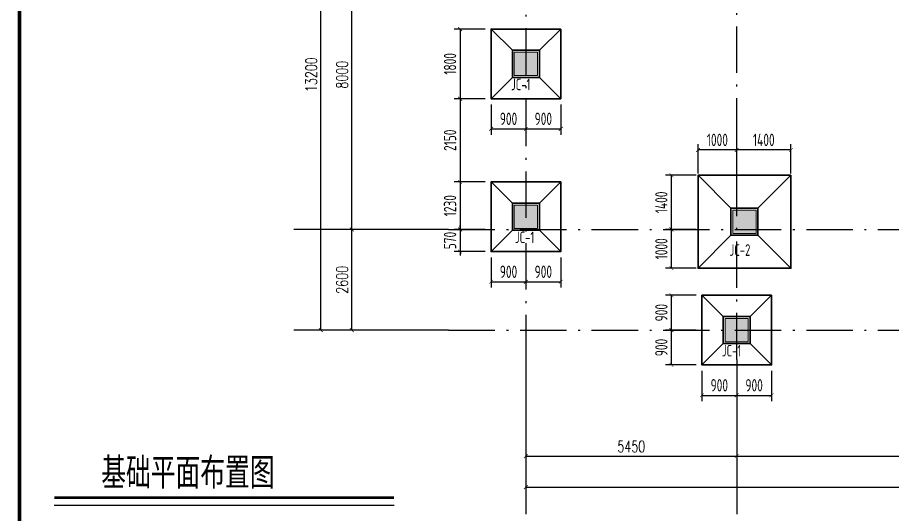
# Model space of a CAD drawing. Extents: x 169490 to 7584583, y -2399407 to 1374371.
# Drawn here: x 3666017 to 3688635, y 735398 to 748239 of the extents above; entities that cross this region are included whole.
import ezdxf
from ezdxf.enums import TextEntityAlignment as Align

# ---------------------------------------------------------------- set-up
doc = ezdxf.new("R2010")
doc.units = 0
doc.header["$LTSCALE"] = 100
doc.linetypes.add('D3轴线点划线', pattern=[18.5, 12, -3, 0.5, -3])
doc.layers.get('0').update_dxf_attribs({"linetype": 'CONTINUOUS'})
doc.layers.get('DEFPOINTS').update_dxf_attribs({"linetype": 'CONTINUOUS'})
for name, color, linetype in [('0P-标字', 7, 'CONTINUOUS'), ('AXIS', 3, 'CONTINUOUS'), ('C-AXIS(轴号)', 3, 'CONTINUOUS'), ('C-DOTE', 8, 'D3轴线点划线'), ('S-COLU-HATCH', 251, 'CONTINUOUS'), ('S-SLAB-DIM', 92, 'CONTINUOUS'), ('图框', 140, 'CONTINUOUS'), ('文字', 7, 'CONTINUOUS'), ('门编号', 6, 'CONTINUOUS')]:
    doc.layers.add(name, color=color, linetype=linetype)
doc.layers.add('S-COLU-LINE1', color=6, linetype='CONTINUOUS', lineweight=18)
doc.layers.add('独基', color=110, linetype='CONTINUOUS', lineweight=35)
doc.styles.add('_TCH_DIM_T3', font='SIMPLEX.shx', dxfattribs={"width": 0.705882, "bigfont": 'GBCBIG.shx'})
doc.styles.add('TSSD_Dimension', font='Tssdeng.shx', dxfattribs={"width": 0.7, "bigfont": 'tssdchn.shx'})
doc.styles.add('TSSD_REIN', font='tssdeng.shx', dxfattribs={"width": 0.7, "bigfont": 'hztxt.shx'})
doc.styles.add('X', font='tssdeng.shx', dxfattribs={"width": 0.7, "bigfont": 'hztxt.shx'})
doc.dimstyles.new('_TCH_ARCH&&100', dxfattribs={"dimtxt": 297.5, "dimasz": 100, "dimexe": 250, "dimexo": 300, "dimgap": 100, "dimtad": 1, "dimdec": 0, "dimzin": 0, "dimdsep": 46, "dimtxsty": '_TCH_DIM_T3', "dimblk": 'ARCHTICK', "dimcen": 0.09, "dimclrt": 7, "dimazin": 2, "dimtfac": 1, "dimtdec": 0, "dimtix": 1, "dimtmove": 2, "dimatfit": 3, "dimfxl": 1, "dimtolj": 1, "dimtzin": 0, "dimarcsym": 0})
doc.dimstyles.new('TSSD_100_100$0', dxfattribs={"dimtxt": 320, "dimasz": 100, "dimexe": 150, "dimexo": 150, "dimgap": 100, "dimtad": 1, "dimdec": 0, "dimzin": 0, "dimdsep": 46, "dimtxsty": 'TSSD_Dimension', "dimblk": 'ARCHTICK', "dimcen": 0, "dimclrt": 7, "dimadec": 1, "dimazin": 0, "dimtfac": 1, "dimtdec": 0, "dimtix": 1, "dimtmove": 2, "dimatfit": 3, "dimldrblk": '_TSDBK', "dimfxl": 1, "dimtolj": 1, "dimtzin": 0, "dimarcsym": 0})

# ---------------------------------------------------------------- blocks, each defined once
blk = doc.blocks.new('_ARCHTICK')
at = {"const_width": 0.15}
blk.add_lwpolyline([(-0.5, -0.5), (0.5, 0.5)], dxfattribs=at)
blk = doc.blocks.new('*D1211')
at = {"layer": 'DEFPOINTS', "color": 0, "ltscale": 10, "transparency": 16777216}
for p in [(3679159, 746141), (3680059, 746141), (3680059, 745362)]:
    blk.add_point(p, dxfattribs=at)
at = {"layer": 'S-SLAB-DIM', "color": 0, "lineweight": -2, "ltscale": 10, "transparency": 16777216}
for p, q in [((3679159, 745991), (3679159, 745212)), ((3680059, 745991), (3680059, 745212)), ((3679159, 745362), (3680059, 745362))]:
    blk.add_line(p, q, dxfattribs=at)
at = {"layer": 'S-SLAB-DIM', "color": 0, "lineweight": -2, "ltscale": 10, "transparency": 16777216, "xscale": 100, "yscale": 100, "zscale": 100, "rotation": 180}
blk.add_blockref('_ARCHTICK', (3679159, 745362), dxfattribs=at)
at = {"layer": 'S-SLAB-DIM', "color": 0, "lineweight": -2, "ltscale": 10, "transparency": 16777216, "xscale": 100, "yscale": 100, "zscale": 100}
blk.add_blockref('_ARCHTICK', (3680059, 745362), dxfattribs=at)
at = {"layer": 'S-SLAB-DIM', "color": 7, "ltscale": 10, "transparency": 16777216, "insert": (3679609, 745622), "char_height": 320, "attachment_point": 5, "style": 'TSSD_Dimension'}
blk.add_mtext('\\A1;900', dxfattribs=at)
blk = doc.blocks.new('_TSDBK')
blk.add_line((-1, 0), (0, 0))
at = {"const_width": 0.5}
blk.add_lwpolyline([(-0.7, -0.7), (0.7, 0.7)], dxfattribs=at)
blk = doc.blocks.new('*D1212')
at = {"layer": 'DEFPOINTS', "color": 0, "ltscale": 10, "transparency": 16777216}
for p in [(3679159, 742192), (3680059, 742192), (3680059, 741410)]:
    blk.add_point(p, dxfattribs=at)
at = {"layer": 'S-SLAB-DIM', "color": 0, "lineweight": -2, "ltscale": 10, "transparency": 16777216}
for p, q in [((3679159, 742042), (3679159, 741260)), ((3680059, 742042), (3680059, 741260)), ((3679159, 741410), (3680059, 741410))]:
    blk.add_line(p, q, dxfattribs=at)
at = {"layer": 'S-SLAB-DIM', "color": 0, "lineweight": -2, "ltscale": 10, "transparency": 16777216, "xscale": 100, "yscale": 100, "zscale": 100, "rotation": 180}
blk.add_blockref('_ARCHTICK', (3679159, 741410), dxfattribs=at)
at = {"layer": 'S-SLAB-DIM', "color": 0, "lineweight": -2, "ltscale": 10, "transparency": 16777216, "xscale": 100, "yscale": 100, "zscale": 100}
blk.add_blockref('_ARCHTICK', (3680059, 741410), dxfattribs=at)
at = {"layer": 'S-SLAB-DIM', "color": 7, "ltscale": 10, "transparency": 16777216, "insert": (3679609, 741670), "char_height": 320, "attachment_point": 5, "style": 'TSSD_Dimension'}
blk.add_mtext('\\A1;900', dxfattribs=at)
blk = doc.blocks.new('*D1213')
at = {"layer": 'DEFPOINTS', "color": 0, "ltscale": 10, "transparency": 16777216}
for p in [(3678259, 742192), (3679159, 742192), (3679159, 741410)]:
    blk.add_point(p, dxfattribs=at)
at = {"layer": 'S-SLAB-DIM', "color": 0, "lineweight": -2, "ltscale": 10, "transparency": 16777216}
for p, q in [((3678259, 742042), (3678259, 741260)), ((3679159, 742042), (3679159, 741260)), ((3678259, 741410), (3679159, 741410))]:
    blk.add_line(p, q, dxfattribs=at)
at = {"layer": 'S-SLAB-DIM', "color": 0, "lineweight": -2, "ltscale": 10, "transparency": 16777216, "xscale": 100, "yscale": 100, "zscale": 100, "rotation": 180}
blk.add_blockref('_ARCHTICK', (3678259, 741410), dxfattribs=at)
at = {"layer": 'S-SLAB-DIM', "color": 0, "lineweight": -2, "ltscale": 10, "transparency": 16777216, "xscale": 100, "yscale": 100, "zscale": 100}
blk.add_blockref('_ARCHTICK', (3679159, 741410), dxfattribs=at)
at = {"layer": 'S-SLAB-DIM', "color": 7, "ltscale": 10, "transparency": 16777216, "insert": (3678709, 741670), "char_height": 320, "attachment_point": 5, "style": 'TSSD_Dimension'}
blk.add_mtext('\\A1;900', dxfattribs=at)
blk = doc.blocks.new('*D1214')
at = {"layer": 'DEFPOINTS', "color": 0, "ltscale": 10, "transparency": 16777216}
for p in [(3678259, 746141), (3679159, 746141), (3679159, 745362)]:
    blk.add_point(p, dxfattribs=at)
at = {"layer": 'S-SLAB-DIM', "color": 0, "lineweight": -2, "ltscale": 10, "transparency": 16777216}
for p, q in [((3678259, 745991), (3678259, 745212)), ((3679159, 745991), (3679159, 745212)), ((3678259, 745362), (3679159, 745362))]:
    blk.add_line(p, q, dxfattribs=at)
at = {"layer": 'S-SLAB-DIM', "color": 0, "lineweight": -2, "ltscale": 10, "transparency": 16777216, "xscale": 100, "yscale": 100, "zscale": 100, "rotation": 180}
blk.add_blockref('_ARCHTICK', (3678259, 745362), dxfattribs=at)
at = {"layer": 'S-SLAB-DIM', "color": 0, "lineweight": -2, "ltscale": 10, "transparency": 16777216, "xscale": 100, "yscale": 100, "zscale": 100}
blk.add_blockref('_ARCHTICK', (3679159, 745362), dxfattribs=at)
at = {"layer": 'S-SLAB-DIM', "color": 7, "ltscale": 10, "transparency": 16777216, "insert": (3678709, 745622), "char_height": 320, "attachment_point": 5, "style": 'TSSD_Dimension'}
blk.add_mtext('\\A1;900', dxfattribs=at)
blk = doc.blocks.new('*D1215')
at = {"layer": 'DEFPOINTS', "color": 0, "ltscale": 10, "transparency": 16777216}
for p in [(3678259, 743992), (3677458, 742762), (3678259, 742762)]:
    blk.add_point(p, dxfattribs=at)
at = {"layer": 'S-SLAB-DIM', "color": 0, "lineweight": -2, "ltscale": 10, "transparency": 16777216}
for p, q in [((3678109, 743992), (3677308, 743992)), ((3677458, 743992), (3677458, 742762)), ((3678109, 742762), (3677308, 742762))]:
    blk.add_line(p, q, dxfattribs=at)
at = {"layer": 'S-SLAB-DIM', "color": 0, "lineweight": -2, "ltscale": 10, "transparency": 16777216, "xscale": 100, "yscale": 100, "zscale": 100}
for p, rotation in [((3677458, 743992), 90), ((3677458, 742762), 270)]:
    blk.add_blockref('_ARCHTICK', p, dxfattribs=dict(at, rotation=rotation))
at = {"layer": 'S-SLAB-DIM', "color": 7, "ltscale": 10, "transparency": 16777216, "insert": (3677198, 743377), "char_height": 320, "attachment_point": 5, "rotation": 90, "style": 'TSSD_Dimension'}
blk.add_mtext('\\A1;1230', dxfattribs=at)
blk = doc.blocks.new('*D1216')
at = {"layer": 'DEFPOINTS', "color": 0, "ltscale": 10, "transparency": 16777216}
for p in [(3678259, 746141), (3677458, 743992), (3678259, 743992)]:
    blk.add_point(p, dxfattribs=at)
at = {"layer": 'S-SLAB-DIM', "color": 0, "lineweight": -2, "ltscale": 10, "transparency": 16777216}
for p, q in [((3678109, 746141), (3677308, 746141)), ((3677458, 746141), (3677458, 743992)), ((3678109, 743992), (3677308, 743992))]:
    blk.add_line(p, q, dxfattribs=at)
at = {"layer": 'S-SLAB-DIM', "color": 0, "lineweight": -2, "ltscale": 10, "transparency": 16777216, "xscale": 100, "yscale": 100, "zscale": 100}
for p, rotation in [((3677458, 746141), 90), ((3677458, 743992), 270)]:
    blk.add_blockref('_ARCHTICK', p, dxfattribs=dict(at, rotation=rotation))
at = {"layer": 'S-SLAB-DIM', "color": 7, "ltscale": 10, "transparency": 16777216, "insert": (3677198, 745067), "char_height": 320, "attachment_point": 5, "rotation": 90, "style": 'TSSD_Dimension'}
blk.add_mtext('\\A1;2150', dxfattribs=at)
blk = doc.blocks.new('*D1217')
at = {"layer": 'DEFPOINTS', "color": 0, "ltscale": 10, "transparency": 16777216}
for p in [(3678259, 747941), (3677458, 746141), (3678259, 746141)]:
    blk.add_point(p, dxfattribs=at)
at = {"layer": 'S-SLAB-DIM', "color": 0, "lineweight": -2, "ltscale": 10, "transparency": 16777216}
for p, q in [((3678109, 747941), (3677308, 747941)), ((3677458, 747941), (3677458, 746141)), ((3678109, 746141), (3677308, 746141))]:
    blk.add_line(p, q, dxfattribs=at)
at = {"layer": 'S-SLAB-DIM', "color": 0, "lineweight": -2, "ltscale": 10, "transparency": 16777216, "xscale": 100, "yscale": 100, "zscale": 100}
for p, rotation in [((3677458, 747941), 90), ((3677458, 746141), 270)]:
    blk.add_blockref('_ARCHTICK', p, dxfattribs=dict(at, rotation=rotation))
at = {"layer": 'S-SLAB-DIM', "color": 7, "ltscale": 10, "transparency": 16777216, "insert": (3677198, 747041), "char_height": 320, "attachment_point": 5, "rotation": 90, "style": 'TSSD_Dimension'}
blk.add_mtext('\\A1;1800', dxfattribs=at)
blk = doc.blocks.new('*D1218')
at = {"layer": 'DEFPOINTS', "color": 0, "ltscale": 10, "transparency": 16777216}
for p in [(3678259, 742762), (3677458, 742192), (3678259, 742192)]:
    blk.add_point(p, dxfattribs=at)
at = {"layer": 'S-SLAB-DIM', "color": 0, "lineweight": -2, "ltscale": 10, "transparency": 16777216}
for p, q in [((3677458, 742762), (3677458, 742862)), ((3678109, 742762), (3677308, 742762)), ((3677458, 742762), (3677458, 742192)), ((3678109, 742192), (3677308, 742192)), ((3677458, 742192), (3677458, 742092))]:
    blk.add_line(p, q, dxfattribs=at)
at = {"layer": 'S-SLAB-DIM', "color": 0, "lineweight": -2, "ltscale": 10, "transparency": 16777216, "xscale": 100, "yscale": 100, "zscale": 100}
for p, rotation in [((3677458, 742762), 270), ((3677458, 742192), 90)]:
    blk.add_blockref('_ARCHTICK', p, dxfattribs=dict(at, rotation=rotation))
at = {"layer": 'S-SLAB-DIM', "color": 7, "ltscale": 10, "transparency": 16777216, "insert": (3677198, 742477), "char_height": 320, "attachment_point": 5, "rotation": 90, "style": 'TSSD_Dimension'}
blk.add_mtext('\\A1;570', dxfattribs=at)
blk = doc.blocks.new('*D1227')
at = {"layer": 'DEFPOINTS', "color": 0, "ltscale": 10, "transparency": 16777216}
for p in [(3684608, 739263), (3685508, 739263), (3685508, 738477)]:
    blk.add_point(p, dxfattribs=at)
at = {"layer": 'S-SLAB-DIM', "color": 0, "lineweight": -2, "ltscale": 10, "transparency": 16777216}
for p, q in [((3684608, 739113), (3684608, 738327)), ((3685508, 739113), (3685508, 738327)), ((3684608, 738477), (3685508, 738477))]:
    blk.add_line(p, q, dxfattribs=at)
at = {"layer": 'S-SLAB-DIM', "color": 0, "lineweight": -2, "ltscale": 10, "transparency": 16777216, "xscale": 100, "yscale": 100, "zscale": 100, "rotation": 180}
blk.add_blockref('_ARCHTICK', (3684608, 738477), dxfattribs=at)
at = {"layer": 'S-SLAB-DIM', "color": 0, "lineweight": -2, "ltscale": 10, "transparency": 16777216, "xscale": 100, "yscale": 100, "zscale": 100}
blk.add_blockref('_ARCHTICK', (3685508, 738477), dxfattribs=at)
at = {"layer": 'S-SLAB-DIM', "color": 7, "ltscale": 10, "transparency": 16777216, "insert": (3685058, 738737), "char_height": 320, "attachment_point": 5, "style": 'TSSD_Dimension'}
blk.add_mtext('\\A1;900', dxfattribs=at)
blk = doc.blocks.new('*D1228')
at = {"layer": 'DEFPOINTS', "color": 0, "ltscale": 10, "transparency": 16777216}
for p in [(3682920, 740163), (3683708, 740163), (3683708, 739263)]:
    blk.add_point(p, dxfattribs=at)
at = {"layer": 'S-SLAB-DIM', "color": 0, "lineweight": -2, "ltscale": 10, "transparency": 16777216}
for p, q in [((3683558, 740163), (3682770, 740163)), ((3682920, 739263), (3682920, 740163)), ((3683558, 739263), (3682770, 739263))]:
    blk.add_line(p, q, dxfattribs=at)
at = {"layer": 'S-SLAB-DIM', "color": 0, "lineweight": -2, "ltscale": 10, "transparency": 16777216, "xscale": 100, "yscale": 100, "zscale": 100}
for p, rotation in [((3682920, 740163), 90), ((3682920, 739263), 270)]:
    blk.add_blockref('_ARCHTICK', p, dxfattribs=dict(at, rotation=rotation))
at = {"layer": 'S-SLAB-DIM', "color": 7, "ltscale": 10, "transparency": 16777216, "insert": (3682660, 739713), "char_height": 320, "attachment_point": 5, "rotation": 90, "style": 'TSSD_Dimension'}
blk.add_mtext('\\A1;900', dxfattribs=at)
blk = doc.blocks.new('*D1229')
at = {"layer": 'DEFPOINTS', "color": 0, "ltscale": 10, "transparency": 16777216}
for p in [(3682920, 742763), (3683708, 742763), (3683708, 741763)]:
    blk.add_point(p, dxfattribs=at)
at = {"layer": 'S-SLAB-DIM', "color": 0, "lineweight": -2, "ltscale": 10, "transparency": 16777216}
for p, q in [((3683558, 742763), (3682770, 742763)), ((3682920, 741763), (3682920, 742763)), ((3683558, 741763), (3682770, 741763))]:
    blk.add_line(p, q, dxfattribs=at)
at = {"layer": 'S-SLAB-DIM', "color": 0, "lineweight": -2, "ltscale": 10, "transparency": 16777216, "xscale": 100, "yscale": 100, "zscale": 100}
for p, rotation in [((3682920, 742763), 90), ((3682920, 741763), 270)]:
    blk.add_blockref('_ARCHTICK', p, dxfattribs=dict(at, rotation=rotation))
at = {"layer": 'S-SLAB-DIM', "color": 7, "ltscale": 10, "transparency": 16777216, "insert": (3682660, 742263), "char_height": 320, "attachment_point": 5, "rotation": 90, "style": 'TSSD_Dimension'}
blk.add_mtext('\\A1;1000', dxfattribs=at)
blk = doc.blocks.new('*D1230')
at = {"layer": 'DEFPOINTS', "color": 0, "ltscale": 10, "transparency": 16777216}
for p in [(3682920, 744163), (3683708, 744163), (3683708, 742763)]:
    blk.add_point(p, dxfattribs=at)
at = {"layer": 'S-SLAB-DIM', "color": 0, "lineweight": -2, "ltscale": 10, "transparency": 16777216}
for p, q in [((3683558, 744163), (3682770, 744163)), ((3682920, 742763), (3682920, 744163)), ((3683558, 742763), (3682770, 742763))]:
    blk.add_line(p, q, dxfattribs=at)
at = {"layer": 'S-SLAB-DIM', "color": 0, "lineweight": -2, "ltscale": 10, "transparency": 16777216, "xscale": 100, "yscale": 100, "zscale": 100}
for p, rotation in [((3682920, 744163), 90), ((3682920, 742763), 270)]:
    blk.add_blockref('_ARCHTICK', p, dxfattribs=dict(at, rotation=rotation))
at = {"layer": 'S-SLAB-DIM', "color": 7, "ltscale": 10, "transparency": 16777216, "insert": (3682660, 743463), "char_height": 320, "attachment_point": 5, "rotation": 90, "style": 'TSSD_Dimension'}
blk.add_mtext('\\A1;1400', dxfattribs=at)
blk = doc.blocks.new('*D1231')
at = {"layer": 'DEFPOINTS', "color": 0, "ltscale": 10, "transparency": 16777216}
for p in [(3682920, 741063), (3683708, 741063), (3683708, 740163)]:
    blk.add_point(p, dxfattribs=at)
at = {"layer": 'S-SLAB-DIM', "color": 0, "lineweight": -2, "ltscale": 10, "transparency": 16777216}
for p, q in [((3683558, 741063), (3682770, 741063)), ((3682920, 740163), (3682920, 741063)), ((3683558, 740163), (3682770, 740163))]:
    blk.add_line(p, q, dxfattribs=at)
at = {"layer": 'S-SLAB-DIM', "color": 0, "lineweight": -2, "ltscale": 10, "transparency": 16777216, "xscale": 100, "yscale": 100, "zscale": 100}
for p, rotation in [((3682920, 741063), 90), ((3682920, 740163), 270)]:
    blk.add_blockref('_ARCHTICK', p, dxfattribs=dict(at, rotation=rotation))
at = {"layer": 'S-SLAB-DIM', "color": 7, "ltscale": 10, "transparency": 16777216, "insert": (3682660, 740613), "char_height": 320, "attachment_point": 5, "rotation": 90, "style": 'TSSD_Dimension'}
blk.add_mtext('\\A1;900', dxfattribs=at)
blk = doc.blocks.new('*D1232')
at = {"layer": 'DEFPOINTS', "color": 0, "ltscale": 10, "transparency": 16777216}
for p in [(3683708, 739263), (3684608, 739263), (3684608, 738477)]:
    blk.add_point(p, dxfattribs=at)
at = {"layer": 'S-SLAB-DIM', "color": 0, "lineweight": -2, "ltscale": 10, "transparency": 16777216}
for p, q in [((3683708, 739113), (3683708, 738327)), ((3684608, 739113), (3684608, 738327)), ((3683708, 738477), (3684608, 738477))]:
    blk.add_line(p, q, dxfattribs=at)
at = {"layer": 'S-SLAB-DIM', "color": 0, "lineweight": -2, "ltscale": 10, "transparency": 16777216, "xscale": 100, "yscale": 100, "zscale": 100, "rotation": 180}
blk.add_blockref('_ARCHTICK', (3683708, 738477), dxfattribs=at)
at = {"layer": 'S-SLAB-DIM', "color": 0, "lineweight": -2, "ltscale": 10, "transparency": 16777216, "xscale": 100, "yscale": 100, "zscale": 100}
blk.add_blockref('_ARCHTICK', (3684608, 738477), dxfattribs=at)
at = {"layer": 'S-SLAB-DIM', "color": 7, "ltscale": 10, "transparency": 16777216, "insert": (3684158, 738737), "char_height": 320, "attachment_point": 5, "style": 'TSSD_Dimension'}
blk.add_mtext('\\A1;900', dxfattribs=at)
blk = doc.blocks.new('*D1233')
at = {"layer": 'DEFPOINTS', "color": 0, "ltscale": 10, "transparency": 16777216}
for p in [(3684608, 744817), (3684608, 744063), (3686008, 744063)]:
    blk.add_point(p, dxfattribs=at)
at = {"layer": 'S-SLAB-DIM', "color": 0, "lineweight": -2, "ltscale": 10, "transparency": 16777216}
for p, q in [((3684608, 744213), (3684608, 744967)), ((3686008, 744213), (3686008, 744967)), ((3686008, 744817), (3684608, 744817))]:
    blk.add_line(p, q, dxfattribs=at)
at = {"layer": 'S-SLAB-DIM', "color": 0, "lineweight": -2, "ltscale": 10, "transparency": 16777216, "xscale": 100, "yscale": 100, "zscale": 100, "rotation": 180}
blk.add_blockref('_ARCHTICK', (3684608, 744817), dxfattribs=at)
at = {"layer": 'S-SLAB-DIM', "color": 0, "lineweight": -2, "ltscale": 10, "transparency": 16777216, "xscale": 100, "yscale": 100, "zscale": 100}
blk.add_blockref('_ARCHTICK', (3686008, 744817), dxfattribs=at)
at = {"layer": 'S-SLAB-DIM', "color": 7, "ltscale": 10, "transparency": 16777216, "insert": (3685308, 745077), "char_height": 320, "attachment_point": 5, "style": 'TSSD_Dimension'}
blk.add_mtext('\\A1;1400', dxfattribs=at)
blk = doc.blocks.new('*D3991')
at = {"layer": 'AXIS', "color": 0, "lineweight": -2, "transparency": 16777216}
for p, q in [((3676858, 693553), (3673608, 693553)), ((3673858, 680353), (3673858, 693553)), ((3676858, 680353), (3673608, 680353))]:
    blk.add_line(p, q, dxfattribs=at)
at = {"layer": 'DEFPOINTS', "color": 0, "transparency": 16777216}
for p in [(3673858, 693553), (3677158, 693553), (3677158, 680353)]:
    blk.add_point(p, dxfattribs=at)
at = {"layer": 'AXIS', "color": 0, "lineweight": -2, "transparency": 16777216, "xscale": 100, "yscale": 100, "zscale": 100}
for p, rotation in [((3673858, 693553), 90), ((3673858, 680353), 270)]:
    blk.add_blockref('_ARCHTICK', p, dxfattribs=dict(at, rotation=rotation))
at = {"layer": 'AXIS', "color": 7, "transparency": 16777216, "insert": (3673609, 686953), "char_height": 297.5, "attachment_point": 5, "rotation": 90, "style": '_TCH_DIM_T3'}
blk.add_mtext('\\A1;13200', dxfattribs=at)
blk = doc.blocks.new('*D3993')
at = {"layer": 'AXIS', "color": 0, "lineweight": -2, "transparency": 16777216}
for p, q in [((3676858, 690953), (3674408, 690953)), ((3674658, 682953), (3674658, 690953)), ((3676858, 682953), (3674408, 682953))]:
    blk.add_line(p, q, dxfattribs=at)
at = {"layer": 'DEFPOINTS', "color": 0, "transparency": 16777216}
for p in [(3674658, 690953), (3677158, 690953), (3677158, 682953)]:
    blk.add_point(p, dxfattribs=at)
at = {"layer": 'AXIS', "color": 0, "lineweight": -2, "transparency": 16777216, "xscale": 100, "yscale": 100, "zscale": 100}
for p, rotation in [((3674658, 690953), 90), ((3674658, 682953), 270)]:
    blk.add_blockref('_ARCHTICK', p, dxfattribs=dict(at, rotation=rotation))
at = {"layer": 'AXIS', "color": 7, "transparency": 16777216, "insert": (3674409, 686953), "char_height": 297.5, "attachment_point": 5, "rotation": 90, "style": '_TCH_DIM_T3'}
blk.add_mtext('\\A1;8000', dxfattribs=at)
blk = doc.blocks.new('*D3994')
at = {"layer": 'AXIS', "color": 0, "lineweight": -2, "transparency": 16777216}
for p, q in [((3676858, 682953), (3674408, 682953)), ((3674658, 680353), (3674658, 682953)), ((3676858, 680353), (3674408, 680353))]:
    blk.add_line(p, q, dxfattribs=at)
at = {"layer": 'DEFPOINTS', "color": 0, "transparency": 16777216}
for p in [(3674658, 682953), (3677158, 682953), (3677158, 680353)]:
    blk.add_point(p, dxfattribs=at)
at = {"layer": 'AXIS', "color": 0, "lineweight": -2, "transparency": 16777216, "xscale": 100, "yscale": 100, "zscale": 100}
for p, rotation in [((3674658, 682953), 90), ((3674658, 680353), 270)]:
    blk.add_blockref('_ARCHTICK', p, dxfattribs=dict(at, rotation=rotation))
at = {"layer": 'AXIS', "color": 7, "transparency": 16777216, "insert": (3674409, 681653), "char_height": 297.5, "attachment_point": 5, "rotation": 90, "style": '_TCH_DIM_T3'}
blk.add_mtext('\\A1;2600', dxfattribs=at)
blk = doc.blocks.new('*D3995')
at = {"layer": 'AXIS', "color": 0, "lineweight": -2, "transparency": 16777216}
for p, q in [((3679158, 679297), (3679158, 676047)), ((3702858, 679297), (3702858, 676047)), ((3679158, 676297), (3702858, 676297))]:
    blk.add_line(p, q, dxfattribs=at)
at = {"layer": 'DEFPOINTS', "color": 0, "transparency": 16777216}
for p in [(3679158, 679597), (3702858, 679597), (3702858, 676297)]:
    blk.add_point(p, dxfattribs=at)
at = {"layer": 'AXIS', "color": 0, "lineweight": -2, "transparency": 16777216, "xscale": 100, "yscale": 100, "zscale": 100, "rotation": 180}
blk.add_blockref('_ARCHTICK', (3679158, 676297), dxfattribs=at)
at = {"layer": 'AXIS', "color": 0, "lineweight": -2, "transparency": 16777216, "xscale": 100, "yscale": 100, "zscale": 100}
blk.add_blockref('_ARCHTICK', (3702858, 676297), dxfattribs=at)
at = {"layer": 'AXIS', "color": 7, "transparency": 16777216, "insert": (3691008, 676546), "char_height": 297.5, "attachment_point": 5, "style": '_TCH_DIM_T3'}
blk.add_mtext('\\A1;23700', dxfattribs=at)
blk = doc.blocks.new('*D3997')
at = {"layer": 'AXIS', "color": 0, "lineweight": -2, "transparency": 16777216}
for p, q in [((3684608, 679297), (3684608, 676847)), ((3697408, 679297), (3697408, 676847)), ((3684608, 677097), (3697408, 677097))]:
    blk.add_line(p, q, dxfattribs=at)
at = {"layer": 'DEFPOINTS', "color": 0, "transparency": 16777216}
for p in [(3684608, 679597), (3697408, 679597), (3697408, 677097)]:
    blk.add_point(p, dxfattribs=at)
at = {"layer": 'AXIS', "color": 0, "lineweight": -2, "transparency": 16777216, "xscale": 100, "yscale": 100, "zscale": 100, "rotation": 180}
blk.add_blockref('_ARCHTICK', (3684608, 677097), dxfattribs=at)
at = {"layer": 'AXIS', "color": 0, "lineweight": -2, "transparency": 16777216, "xscale": 100, "yscale": 100, "zscale": 100}
blk.add_blockref('_ARCHTICK', (3697408, 677097), dxfattribs=at)
at = {"layer": 'AXIS', "color": 7, "transparency": 16777216, "insert": (3691008, 677346), "char_height": 297.5, "attachment_point": 5, "style": '_TCH_DIM_T3'}
blk.add_mtext('\\A1;12800', dxfattribs=at)
blk = doc.blocks.new('*D3998')
at = {"layer": 'AXIS', "color": 0, "lineweight": -2, "transparency": 16777216}
for p, q in [((3679158, 679297), (3679158, 676847)), ((3684608, 679297), (3684608, 676847)), ((3679158, 677097), (3684608, 677097))]:
    blk.add_line(p, q, dxfattribs=at)
at = {"layer": 'DEFPOINTS', "color": 0, "transparency": 16777216}
for p in [(3679158, 679597), (3684608, 679597), (3684608, 677097)]:
    blk.add_point(p, dxfattribs=at)
at = {"layer": 'AXIS', "color": 0, "lineweight": -2, "transparency": 16777216, "xscale": 100, "yscale": 100, "zscale": 100, "rotation": 180}
blk.add_blockref('_ARCHTICK', (3679158, 677097), dxfattribs=at)
at = {"layer": 'AXIS', "color": 0, "lineweight": -2, "transparency": 16777216, "xscale": 100, "yscale": 100, "zscale": 100}
blk.add_blockref('_ARCHTICK', (3684608, 677097), dxfattribs=at)
at = {"layer": 'AXIS', "color": 7, "transparency": 16777216, "insert": (3681883, 677346), "char_height": 297.5, "attachment_point": 5, "style": '_TCH_DIM_T3'}
blk.add_mtext('\\A1;5450', dxfattribs=at)
blk = doc.blocks.new('*D8085')
at = {"layer": 'DEFPOINTS', "color": 0, "ltscale": 10, "transparency": 16777216}
for p in [(3683608, 744817), (3683608, 744063), (3684608, 744063)]:
    blk.add_point(p, dxfattribs=at)
at = {"layer": 'S-SLAB-DIM', "color": 0, "lineweight": -2, "ltscale": 10, "transparency": 16777216}
for p, q in [((3683608, 744213), (3683608, 744967)), ((3684608, 744213), (3684608, 744967)), ((3684608, 744817), (3683608, 744817))]:
    blk.add_line(p, q, dxfattribs=at)
at = {"layer": 'S-SLAB-DIM', "color": 0, "lineweight": -2, "ltscale": 10, "transparency": 16777216, "xscale": 100, "yscale": 100, "zscale": 100, "rotation": 180}
blk.add_blockref('_ARCHTICK', (3683608, 744817), dxfattribs=at)
at = {"layer": 'S-SLAB-DIM', "color": 0, "lineweight": -2, "ltscale": 10, "transparency": 16777216, "xscale": 100, "yscale": 100, "zscale": 100}
blk.add_blockref('_ARCHTICK', (3684608, 744817), dxfattribs=at)
at = {"layer": 'S-SLAB-DIM', "color": 7, "ltscale": 10, "transparency": 16777216, "insert": (3684108, 745077), "char_height": 320, "attachment_point": 5, "style": 'TSSD_Dimension'}
blk.add_mtext('\\A1;1000', dxfattribs=at)
blk = doc.blocks.new('BW-31907664', base_point=(3672358.1, 674797.3, 0))
at = {"layer": 'C-AXIS(轴号)'}
for p, q in [((3677158.1, 682953.4), (3673158.1, 682953.4)), ((3677158.1, 680353.4), (3673158.1, 680353.4)), ((3679158.1, 679597.3), (3679158.1, 675597.3)), ((3684608.1, 679597.3), (3684608.1, 675597.3))]:
    blk.add_line(p, q, dxfattribs=at)
at = {"layer": 'C-DOTE'}
for p, q in [((3679158.1, 695552.9), (3679158.1, 679597.3)), ((3684608.1, 679597.3), (3684608.1, 695552.9)), ((3677158.1, 682953.4), (3704858.1, 682953.4)), ((3677158.1, 680353.4), (3704858.1, 680353.4))]:
    blk.add_line(p, q, dxfattribs=at)
at = {"layer": 'AXIS'}
for p1, p2, distance, picture, middle in [((3677158.1071, 680353.3554), (3677158.1071, 693552.9175), 3300, '*D3991', (3673609.3571, 686953.1364)), ((3677158.1071, 682953.3554), (3677158.1071, 690952.9175), 2500, '*D3993', (3674409.3571, 686953.1364)), ((3677158.1, 680353.4), (3677158.1, 682953.4), 2500, '*D3994', (3674409.4, 681653.4)), ((3679158.1, 679597.3), (3702858.1, 679597.3), -3300, '*D3995', (3691008.1, 676546)), ((3679158.1, 679597.3), (3684608.1, 679597.3), -2500, '*D3998', (3681883.1, 677346)), ((3684608.1, 679597.3), (3697408.1, 679597.3), -2500, '*D3997', (3691008.1, 677346))]:
    dim = blk.add_aligned_dim(p1=p1, p2=p2, distance=distance, dimstyle='_TCH_ARCH&&100', dxfattribs=at)
    dim.commit()
    dim.dimension.update_dxf_attribs({"geometry": picture, "text_midpoint": middle})

msp = doc.modelspace()

# ---------------------------------------------------------------- hatches: boundary and pattern name
at = {"layer": 'S-COLU-HATCH', "ltscale": 10}
h = msp.add_hatch(color=256, dxfattribs=at)
h.dxf.hatch_style = 1
h.paths.add_polyline_path([(3679459.1, 747341.3), (3678859.1, 747341.3), (3678859.1, 746741.3), (3679459.1, 746741.3)])
h = msp.add_hatch(color=256, dxfattribs=at)
h.dxf.hatch_style = 1
h.paths.add_polyline_path([(3679459.1, 743391.7), (3678859.1, 743391.7), (3678859.1, 742791.7), (3679459.1, 742791.7)])
h = msp.add_hatch(color=256, dxfattribs=at)
h.dxf.hatch_style = 1
h.paths.add_polyline_path([(3685108.1, 743262.7), (3684508.1, 743262.7), (3684508.1, 742662.7), (3685108.1, 742662.7)])
h = msp.add_hatch(color=256, dxfattribs=at)
h.dxf.hatch_style = 1
h.paths.add_polyline_path([(3684908.1, 740462.7), (3684308.1, 740462.7), (3684308.1, 739862.7), (3684908.1, 739862.7)])

# ---------------------------------------------------------------- linework, layer by layer
at = {"layer": 'C-DOTE'}
for p, q in [((3679158.1, 755361.3), (3679158.1, 739405.6)), ((3684608.1, 739405.6), (3684608.1, 755361.3)), ((3677158.1, 742761.7), (3704858.1, 742761.7)), ((3677158.1, 740161.7), (3704858.1, 740161.7))]:
    msp.add_line(p, q, dxfattribs=at)
at = {"layer": 'S-COLU-LINE1'}
for points in [[(3679459.1, 747341.3), (3678859.1, 747341.3), (3678859.1, 746741.3), (3679459.1, 746741.3)], [(3679459.1, 743391.7), (3678859.1, 743391.7), (3678859.1, 742791.7), (3679459.1, 742791.7)], [(3685108.1, 743262.7), (3684508.1, 743262.7), (3684508.1, 742662.7), (3685108.1, 742662.7)], [(3684908.1, 740462.7), (3684308.1, 740462.7), (3684308.1, 739862.7), (3684908.1, 739862.7)]]:
    msp.add_lwpolyline(points, close=True, dxfattribs=at)
at = {"layer": '图框', "const_width": 100}
msp.add_lwpolyline([(3666066.7, 722081.4), (3721966.7, 722081.4), (3721966.7, 762081.4), (3666066.7, 762081.4)], close=True, dxfattribs=at)
at = {"layer": '文字'}
msp.add_line((3666966.8, 735636.8), (3675749.9, 735636.8), dxfattribs=at)
at = {"layer": '文字', "const_width": 75, "elevation": 0}
msp.add_lwpolyline([(3666966.8, 735832.7), (3675749.9, 735832.7)], dxfattribs=at)
at = {"layer": '独基'}
for p, q in [((3678809.1, 747391.3), (3678259.1, 747941.3)), ((3679509.1, 747391.3), (3680059.1, 747941.3)), ((3678809.1, 746691.3), (3678259.1, 746141.3)), ((3679509.1, 746691.3), (3680059.1, 746141.3)), ((3684458.1, 743312.7), (3683608.1, 744162.7)), ((3685158.1, 743312.7), (3686008.1, 744162.7)), ((3678809.1, 743441.7), (3678259.1, 743991.7)), ((3679509.1, 743441.7), (3680059.1, 743991.7)), ((3678809.1, 742741.7), (3678259.1, 742191.7)), ((3679509.1, 742741.7), (3680059.1, 742191.7)), ((3684458.1, 742612.7), (3683608.1, 741762.7)), ((3685158.1, 742612.7), (3686008.1, 741762.7)), ((3684258.1, 740512.7), (3683708.1, 741062.7)), ((3684958.1, 740512.7), (3685508.1, 741062.7)), ((3684258.1, 739812.7), (3683708.1, 739262.7)), ((3684958.1, 739812.7), (3685508.1, 739262.7))]:
    msp.add_line(p, q, dxfattribs=at)
for points in [[(3680059.1, 747941.3), (3678259.1, 747941.3), (3678259.1, 746141.3), (3680059.1, 746141.3)], [(3679509.1, 747391.3), (3678809.1, 747391.3), (3678809.1, 746691.3), (3679509.1, 746691.3)], [(3686008.1, 744162.7), (3683608.1, 744162.7), (3683608.1, 741762.7), (3686008.1, 741762.7)], [(3680059.1, 743991.7), (3678259.1, 743991.7), (3678259.1, 742191.7), (3680059.1, 742191.7)], [(3679509.1, 743441.7), (3678809.1, 743441.7), (3678809.1, 742741.7), (3679509.1, 742741.7)], [(3685158.1, 743312.7), (3684458.1, 743312.7), (3684458.1, 742612.7), (3685158.1, 742612.7)], [(3685508.1, 741062.7), (3683708.1, 741062.7), (3683708.1, 739262.7), (3685508.1, 739262.7)], [(3684958.1, 740512.7), (3684258.1, 740512.7), (3684258.1, 739812.7), (3684958.1, 739812.7)]]:
    msp.add_lwpolyline(points, close=True, dxfattribs=at)

# ---------------------------------------------------------------- block references
at = {"layer": 'AXIS'}
msp.add_blockref('BW-31907664', (3672358.1, 734605.6, 0), dxfattribs=at)

# ---------------------------------------------------------------- texts
at = {"layer": '0P-标字', "color": 80, "linetype": 'Continuous', "style": 'X', "width": 0.7}
for s, p in [('JC-1', (3678773.5, 746269.5, 3000)), ('JC-1', (3678874.3, 742319.9, 3000)), ('JC-2', (3684423.5, 741990.9, 3000)), ('JC-1', (3684223.5, 739390.9, 3000))]:
    msp.add_text(s, height=300, dxfattribs=at).set_placement(p, align=Align.BOTTOM_LEFT)
at = {"layer": '门编号', "color": 7, "style": 'TSSD_REIN', "width": 0.8}
msp.add_text('基础平面布置图', height=800, dxfattribs=at).set_placement((3668181.5, 736068.1))

# ---------------------------------------------------------------- dimensions: what is measured, and where the dimension line sits
at = {"layer": 'S-SLAB-DIM', "ltscale": 10}
for base, p1, p2, picture, middle in [((3677458.4, 746141.3), (3678259.1, 747941.3), (3678259.1, 746141.3), '*D1217', (3677198.4, 747041.3)), ((3677458.4, 743991.7), (3678259.1, 746141.3), (3678259.1, 743991.7), '*D1216', (3677198.4, 745066.5)), ((3682920.1, 744162.7), (3683708.1, 742762.7), (3683708.1, 744162.7), '*D1230', (3682660.1, 743462.7)), ((3677458.4, 742761.7), (3678259.1, 743991.7), (3678259.1, 742761.7), '*D1215', (3677198.4, 743376.7)), ((3677458.4, 742191.7), (3678259.1, 742761.7), (3678259.1, 742191.7), '*D1218', (3677198.4, 742476.7)), ((3682920.1, 742762.7), (3683708.1, 741762.7), (3683708.1, 742762.7), '*D1229', (3682660.1, 742262.7)), ((3682920.1, 741062.7), (3683708.1, 740162.7), (3683708.1, 741062.7), '*D1231', (3682660.1, 740612.7)), ((3682920.1, 740162.7), (3683708.1, 739262.7), (3683708.1, 740162.7), '*D1228', (3682660.1, 739712.7))]:
    dim = msp.add_linear_dim(base=base, p1=p1, p2=p2, angle=90, dimstyle='TSSD_100_100$0', dxfattribs=at)
    dim.commit()
    dim.dimension.update_dxf_attribs({"geometry": picture, "text_midpoint": middle})
for base, p1, p2, picture, middle in [((3679159.1, 745361.9), (3678259.1, 746141.3), (3679159.1, 746141.3), '*D1214', (3678709.1, 745621.9)), ((3680059.1, 745361.9), (3679159.1, 746141.3), (3680059.1, 746141.3), '*D1211', (3679609.1, 745621.9)), ((3683608.1, 744817.1), (3684608.1, 744062.7), (3683608.1, 744062.7), '*D8085', (3684108.1, 745077.1)), ((3684608.1, 744817.1), (3686008.1, 744062.7), (3684608.1, 744062.7), '*D1233', (3685308.1, 745077.1)), ((3679159.1, 741410), (3678259.1, 742191.7), (3679159.1, 742191.7), '*D1213', (3678709.1, 741670)), ((3680059.1, 741410), (3679159.1, 742191.7), (3680059.1, 742191.7), '*D1212', (3679609.1, 741670)), ((3684608.1, 738477.3), (3683708.1, 739262.7), (3684608.1, 739262.7), '*D1232', (3684158.1, 738737.3)), ((3685508.1, 738477.3), (3684608.1, 739262.7), (3685508.1, 739262.7), '*D1227', (3685058.1, 738737.3))]:
    dim = msp.add_linear_dim(base=base, p1=p1, p2=p2, dimstyle='TSSD_100_100$0', dxfattribs=at)
    dim.commit()
    dim.dimension.update_dxf_attribs({"geometry": picture, "text_midpoint": middle})

doc.saveas('drawing.dxf')
